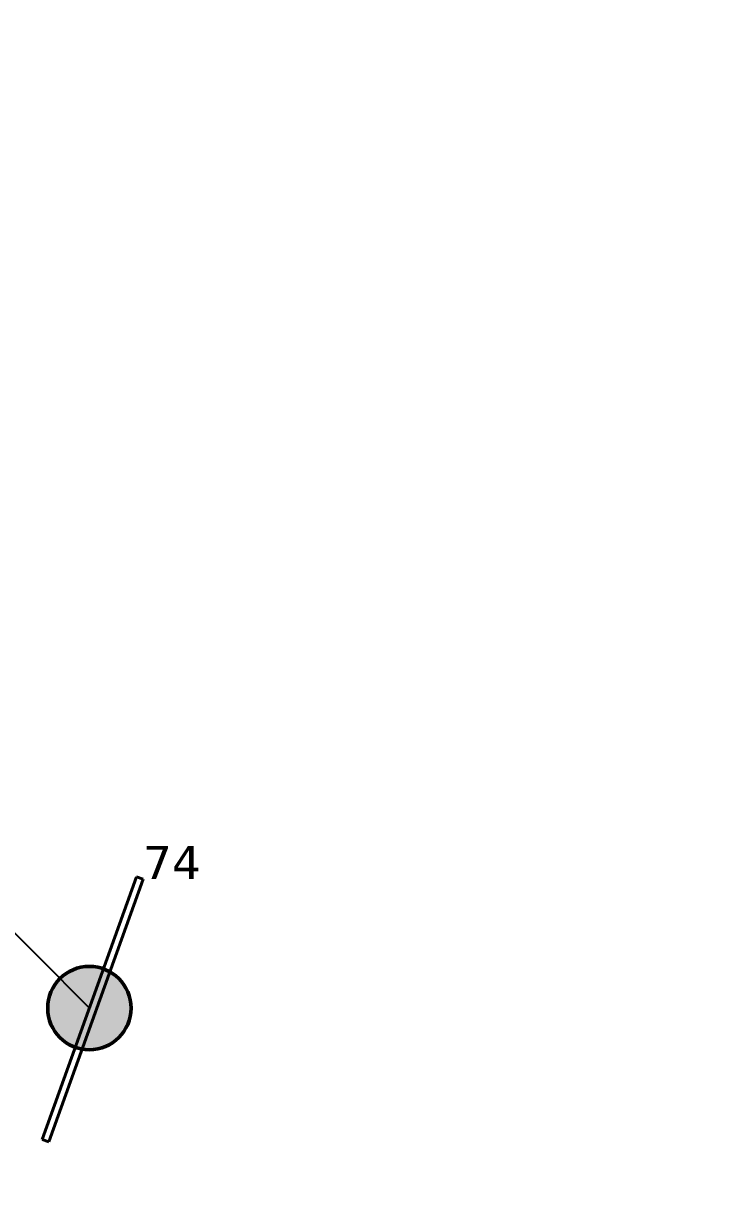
# Model space of a CAD drawing. Header units: millimetres. Extents: x -243740 to 150609, y -473655 to -165121.
# Drawn here: x 82239 to 86020, y -356893 to -350497 of the extents above; entities that cross this region are included whole.
import ezdxf

# ---------------------------------------------------------------- set-up
doc = ezdxf.new("R2010")
doc.units = ezdxf.units.MM
doc.layers.add('_Гр.ЩД-1C.10.4.I6.7', color=6, linetype='Continuous')
doc.layers.add('_освещение_dali', color=3, linetype='Continuous', lineweight=50)
doc.layers.add('DLX_LUM 12', color=5, linetype='Continuous', lineweight=40)
doc.styles.add('TableTextStyle', font='')
doc.styles.get('TableTextStyle').set_extended_font_data('VERDANA.TTF')
doc.linetypes.add('Truba', pattern='A,3e-05,[4,MSH_7,S=1,R=0,X=0,Y=0],-3.022072', length=3.022102)

# ---------------------------------------------------------------- blocks, each defined once
blk = doc.blocks.new('A$Caabd1818')
at = {"layer": 'DLX_LUM 12'}
for points in [[(78370.8, 40964.9, 0), (78882.9, 42391.8, 0)], [(78882.9, 42391.8, 0), (78370.8, 40964.9, 0)], [(78882.9, 42391.8, 0), (78370.8, 40964.9, 0)], [(78370.8, 40964.9, 0), (78882.9, 42391.8, 0)], [(78918.6, 42379, 0), (78406.6, 40952.1, 0)], [(78406.6, 40952.1, 0), (78918.6, 42379, 0)], [(78406.6, 40952.1, 0), (78918.6, 42379, 0)], [(78918.6, 42379, 0), (78406.6, 40952.1, 0)], [(78882.9, 42391.8, 0), (78882.9, 42391.8, 0)], [(78882.9, 42391.8, 0), (78918.6, 42379, 0)], [(78918.6, 42379, 0), (78882.9, 42391.8, 0)], [(78882.9, 42391.8, 0), (78882.9, 42391.8, 0)], [(78918.6, 42379, 0), (78882.9, 42391.8, 0)], [(78882.9, 42391.8, 0), (78918.6, 42379, 0)], [(78918.6, 42379, 0), (78918.6, 42379, 0)], [(78918.6, 42379, 0), (78918.6, 42379, 0)], [(78370.8, 40964.9, 0), (78370.8, 40964.9, 0)], [(78406.6, 40952.1, 0), (78370.8, 40964.9, 0)], [(78370.8, 40964.9, 0), (78370.8, 40964.9, 0)], [(78370.8, 40964.9, 0), (78406.6, 40952.1, 0)], [(78370.8, 40964.9, 0), (78406.6, 40952.1, 0)], [(78406.6, 40952.1, 0), (78370.8, 40964.9, 0)], [(78406.6, 40952.1, 0), (78406.6, 40952.1, 0)], [(78406.6, 40952.1, 0), (78406.6, 40952.1, 0)]]:
    blk.add_polyline3d(points, dxfattribs=at)
blk = doc.blocks.new('A$Cab2378fa')
at = {"lineweight": 25, "true_color": 0xfff5f5}
h = blk.add_hatch(color=7, dxfattribs=at)
h.dxf.hatch_style = 1
h.paths.add_polyline_path([(0, 0), (-141.6, -170.3, 0.174923), (3, -222.4, 0.197808), (162.3, -156.8)])
h.paths.add_polyline_path([(-163.2, 157.6), (0, 0), (147.8, 177.8, 0.175398), (3, 230.2, 0.209014)])
at = {"lineweight": 25}
h = blk.add_hatch(color=0, dxfattribs=at)
h.paths.add_polyline_path([(162.3, -156.8, 0.442338), (147.8, 177.8), (0, 0)])
h.paths.add_polyline_path([(-141.6, -170.3), (0, 0), (-163.2, 157.6, 0.430096)])
blk.add_circle((3, 3.9), 226.3)

msp = doc.modelspace()

# ---------------------------------------------------------------- linework, layer by layer
at = {"layer": '_Гр.ЩД-1C.10.4.I6.7', "ltscale": 100}
msp.add_lwpolyline([(82596.5, -355843.4), (81473.3, -354714.8), (80561.6, -354671.3), (79018.2, -353485.1), (77895.1, -351690.2)], dxfattribs=at)

# ---------------------------------------------------------------- block references
at = {"layer": '_освещение_dali', "color": 5, "ltscale": 100}
msp.add_blockref('A$Cab2378fa', (82593.6, -355847.3), dxfattribs=at)
at = {"layer": 'Defpoints', "linetype": 'Truba', "ltscale": 100}
msp.add_blockref('A$Caabd1818', (3969.7, -397521.8), dxfattribs=at)

# ---------------------------------------------------------------- texts
at = {"layer": '_освещение_dali', "color": 73, "true_color": 0x8cd86b, "style": 'TableTextStyle'}
msp.add_text('74', height=180, dxfattribs=at).set_placement((82888.3, -355142.8))

doc.saveas('drawing.dxf')
